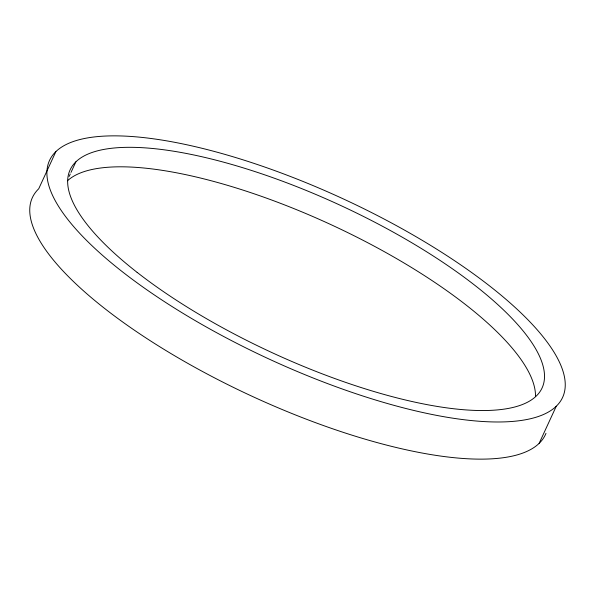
<?xml version="1.0" encoding="UTF-8"?>
<svg xmlns="http://www.w3.org/2000/svg" width="595" height="595" viewBox="0 0 595 595"><rect width="100%" height="100%" fill="white"/><g stroke="black" fill="none" stroke-linecap="round" stroke-linejoin="round"><path stroke-width="0.89" d="M55.878 151.636L38.712 188.786A282.573 88.253 24.8 0 0 238.528 389.881A282.573 88.253 24.8 0 0 545.979 433.324M69.139 176.44L70.262 174M71.013 172.379L75.892 161.818M539.122 443.364L556.288 406.214A282.573 88.253 24.8 0 0 239.495 158.731A282.573 88.253 24.8 0 0 122.466 271.833A282.573 88.253 24.8 0 0 556.288 406.214M67.451 180.783A259.963 81.195 24.8 0 1 329.712 224.062A259.963 81.195 24.8 0 1 535.507 395.987M137.155 272.398A259.963 81.195 24.8 0 0 536.274 396.032A259.963 81.195 24.8 0 0 244.82 168.348A259.963 81.195 24.8 0 0 137.155 272.398"/></g></svg>
